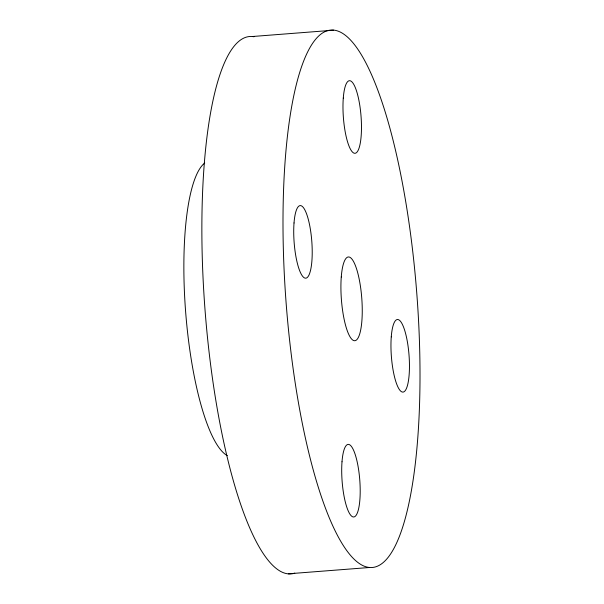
<?xml version="1.0" encoding="UTF-8"?>
<svg xmlns="http://www.w3.org/2000/svg" width="604" height="604" viewBox="0 0 604 604"><rect width="100%" height="100%" fill="white"/><g stroke="black" fill="none" stroke-linecap="round" stroke-linejoin="round"><path stroke-width="0.91" d="M252.366 36.512L333.597 30.2M288.372 573.8L369.603 567.488A269.49 65.504 85.6 0 0 399.893 170.29A269.49 65.504 85.6 0 0 285.299 158.754A269.49 65.504 85.6 0 0 369.603 567.488M227.323 455.627A148.531 36.104 85.6 0 1 185.609 311.498A148.531 36.104 85.6 0 1 204.711 163.057M294.775 573.158A269.49 65.504 85.6 0 1 204.922 308.478A269.49 65.504 85.6 0 1 253.952 36.746M342.007 461.766A36.399 8.849 85.6 0 0 353.4 516.971A36.399 8.849 85.6 0 0 357.485 463.321A36.399 8.849 85.6 0 0 342.007 461.766M294.027 222.967A36.399 8.849 85.6 0 0 305.42 278.172A36.399 8.849 85.6 0 0 309.505 224.529A36.399 8.849 85.6 0 0 294.027 222.967M343.283 98.082A36.399 8.849 85.6 0 0 354.669 153.288A36.399 8.849 85.6 0 0 358.761 99.637A36.399 8.849 85.6 0 0 343.283 98.082M391.264 336.881A36.399 8.849 85.6 0 0 402.649 392.087A36.399 8.849 85.6 0 0 406.741 338.436A36.399 8.849 85.6 0 0 391.264 336.881M341.268 277.01A42.001 10.208 85.6 0 0 354.405 340.709A42.001 10.208 85.6 0 0 359.123 278.806A42.001 10.208 85.6 0 0 341.268 277.01"/></g></svg>
